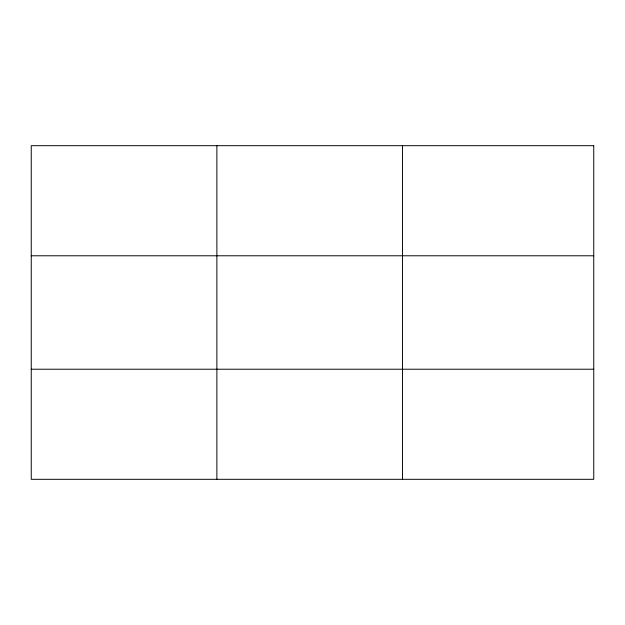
<?xml version="1.0" encoding="UTF-8"?>
<svg xmlns="http://www.w3.org/2000/svg" width="625" height="625" viewBox="0 0 625 625"><rect width="100%" height="100%" fill="white"/><g stroke="black" fill="none" stroke-linecap="round" stroke-linejoin="round"><path stroke-width="0.94" d="M216.875 479.312L216.875 145.688M402.5 479.312L402.5 145.688M31.25 255.781L593.75 255.781M31.25 369.219L593.75 369.219M593.75 145.688L31.25 145.688L31.25 479.312L593.75 479.312L593.75 145.688"/></g></svg>
